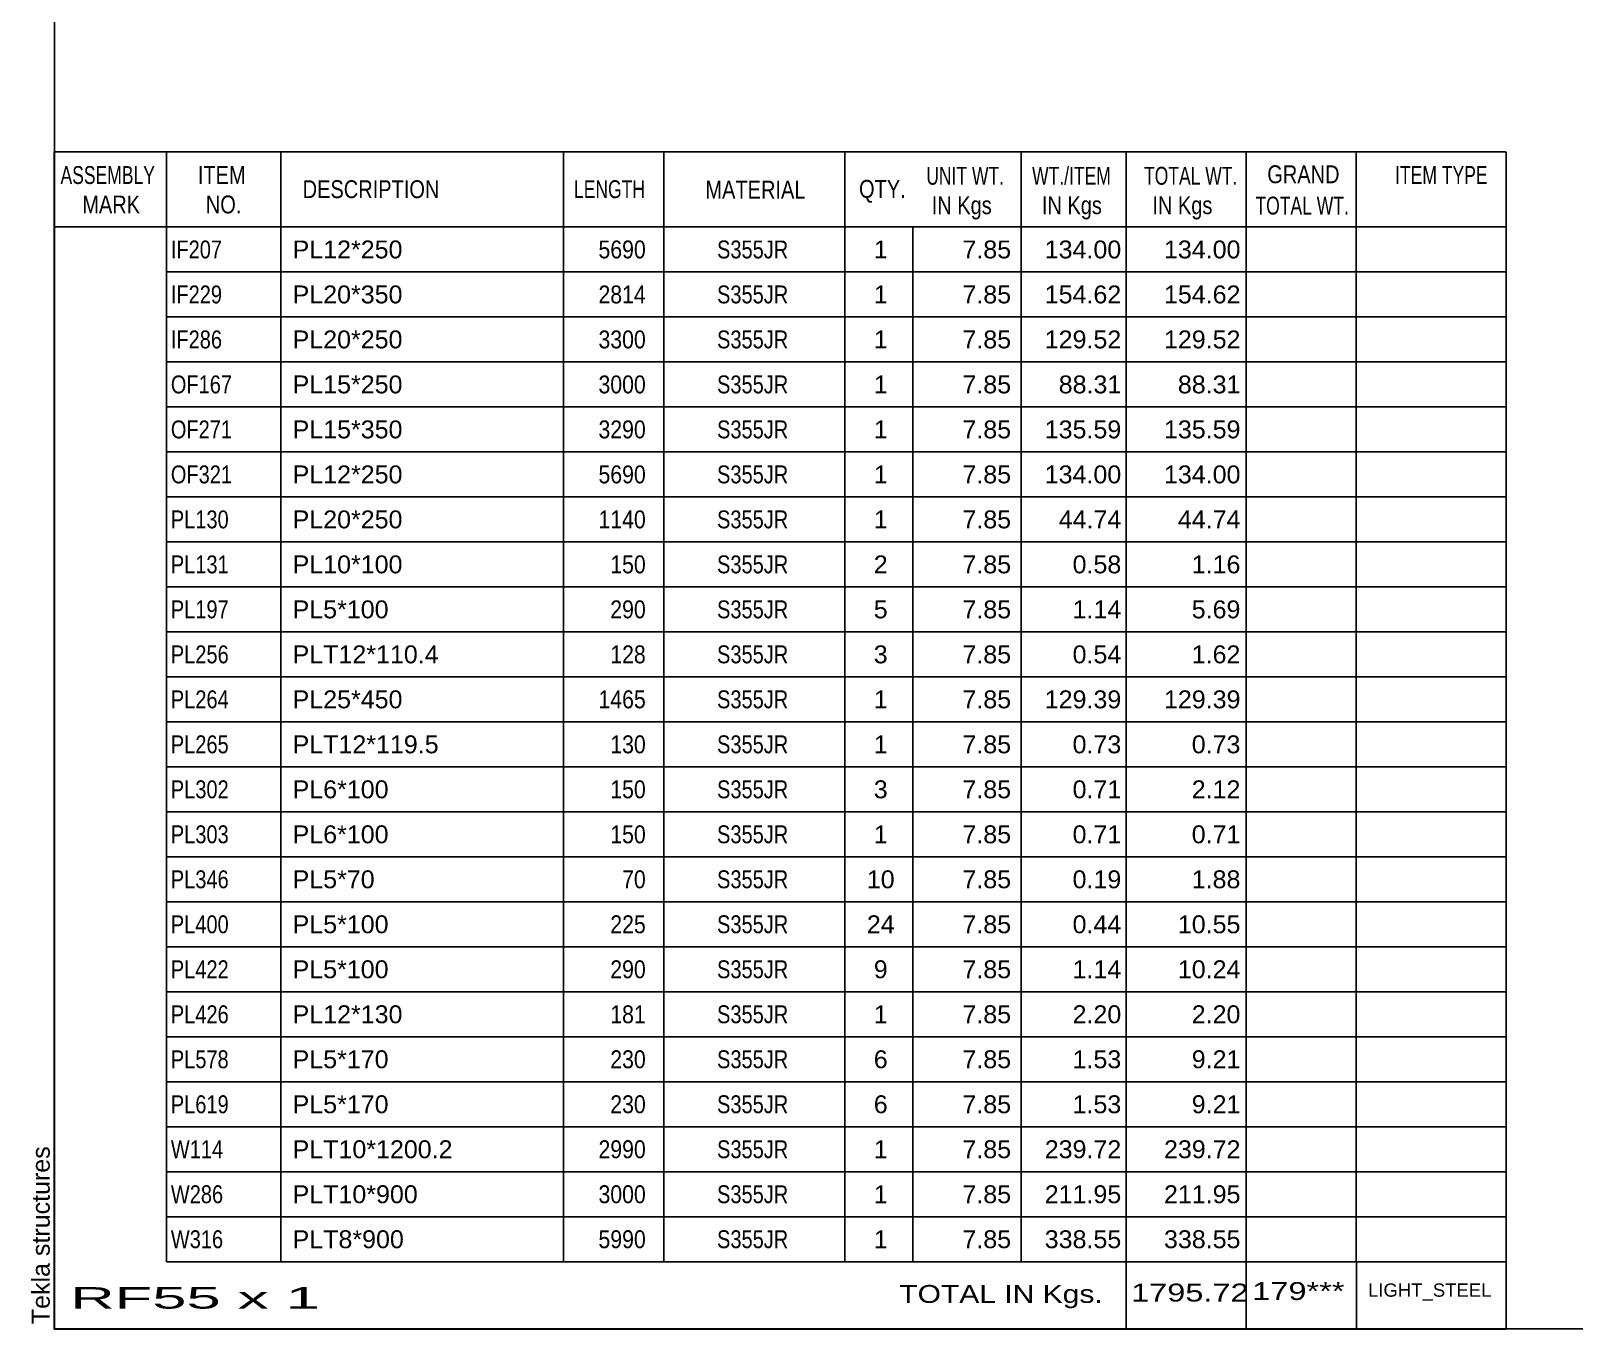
# Model space of a CAD drawing. Header units: millimetres. Extents: x -26 to 377, y -184 to 93.
# Drawn here: x -25.7 to 138.9, y -184.4 to -45.9 of the extents above; entities that cross this region are included whole.
import ezdxf

# ---------------------------------------------------------------- set-up
doc = ezdxf.new("R2010")
doc.units = ezdxf.units.MM
doc.styles.add('Arial', font='ARIAL.TTF', dxfattribs={"height": 0.2})

# ---------------------------------------------------------------- blocks, each defined once
blk = doc.blocks.new('Unknown-623534514-14014')
at = {"color": 5, "linetype": 'Continuous'}
for p, q in [((-23.22, 92.61), (-23.22, -184.39)), ((-23.22, -184.39), (376.78, -184.39))]:
    blk.add_line(p, q, dxfattribs=at)
at = {"color": 174, "linetype": 'Continuous', "style": 'Arial'}
blk.add_text('Tekla structures', height=1.9102, rotation=90, dxfattribs=at).set_placement((-23.72, -183.89))
blk = doc.blocks.new('CBS_BOM-623534514-37580')
at = {"color": 7, "linetype": 'Continuous'}
for p, q in [((-23.25, -66.82), (-23.25, -58.82)), ((-23.25, -58.82), (131.67, -58.82)), ((-11.25, -66.82), (-11.25, -58.82)), ((0.94, -66.82), (0.94, -58.82)), ((31.1, -66.82), (31.1, -58.82)), ((41.78, -66.82), (41.78, -58.82)), ((61.1, -66.82), (61.1, -58.82)), ((79.9, -66.82), (79.9, -58.82)), ((91.11, -66.82), (91.11, -58.82)), ((103.9, -66.82), (103.9, -58.82)), ((115.65, -66.82), (115.65, -58.82)), ((131.67, -58.83), (131.67, -66.81)), ((-23.25, -66.82), (131.67, -66.82)), ((-23.25, -71.62), (-23.25, -66.82)), ((-11.25, -71.62), (-11.25, -66.82)), ((0.94, -71.62), (0.94, -66.82)), ((31.1, -71.62), (31.1, -66.82)), ((41.78, -71.62), (41.78, -66.82)), ((61.1, -71.62), (61.1, -66.82)), ((68.36, -71.62), (68.36, -66.82)), ((79.9, -71.62), (79.9, -66.82)), ((91.11, -71.62), (91.11, -66.82)), ((103.9, -71.62), (103.9, -66.82)), ((115.66, -71.62), (115.66, -66.82)), ((131.67, -66.82), (131.67, -71.62)), ((-23.25, -76.42), (-23.25, -71.62)), ((-11.25, -71.62), (131.67, -71.62)), ((-11.25, -76.42), (-11.25, -71.62)), ((0.94, -76.42), (0.94, -71.62)), ((31.1, -76.42), (31.1, -71.62)), ((41.78, -76.42), (41.78, -71.62)), ((61.1, -76.42), (61.1, -71.62)), ((68.36, -76.42), (68.36, -71.62)), ((79.9, -76.42), (79.9, -71.62)), ((91.11, -76.42), (91.11, -71.62)), ((103.9, -76.42), (103.9, -71.62)), ((115.66, -76.42), (115.66, -71.62)), ((131.67, -71.62), (131.67, -76.42)), ((-23.25, -81.22), (-23.25, -76.42)), ((-11.25, -76.42), (131.67, -76.42)), ((-11.25, -81.22), (-11.25, -76.42)), ((0.94, -81.22), (0.94, -76.42)), ((31.1, -81.22), (31.1, -76.42)), ((41.78, -81.22), (41.78, -76.42)), ((61.1, -81.22), (61.1, -76.42)), ((68.36, -81.22), (68.36, -76.42)), ((79.9, -81.22), (79.9, -76.42)), ((91.11, -81.22), (91.11, -76.42)), ((103.9, -81.22), (103.9, -76.42)), ((115.66, -81.22), (115.66, -76.42)), ((131.67, -76.42), (131.67, -81.22)), ((-23.25, -86.02), (-23.25, -81.22)), ((-11.25, -81.22), (131.67, -81.22)), ((-11.25, -86.02), (-11.25, -81.22)), ((0.94, -86.02), (0.94, -81.22)), ((31.1, -86.02), (31.1, -81.22)), ((41.78, -86.02), (41.78, -81.22)), ((61.1, -86.02), (61.1, -81.22)), ((68.36, -86.02), (68.36, -81.22)), ((79.9, -86.02), (79.9, -81.22)), ((91.11, -86.02), (91.11, -81.22)), ((103.9, -86.02), (103.9, -81.22)), ((115.66, -86.02), (115.66, -81.22)), ((131.67, -81.22), (131.67, -86.02)), ((-23.25, -90.82), (-23.25, -86.02)), ((-11.25, -86.02), (131.67, -86.02)), ((-11.25, -90.82), (-11.25, -86.02)), ((0.94, -90.82), (0.94, -86.02)), ((31.1, -90.82), (31.1, -86.02)), ((41.78, -90.82), (41.78, -86.02)), ((61.1, -90.82), (61.1, -86.02)), ((68.36, -90.82), (68.36, -86.02)), ((79.9, -90.82), (79.9, -86.02)), ((91.11, -90.82), (91.11, -86.02)), ((103.9, -90.82), (103.9, -86.02)), ((115.66, -90.82), (115.66, -86.02)), ((131.67, -86.02), (131.67, -90.82)), ((-23.25, -95.62), (-23.25, -90.82)), ((-11.25, -90.82), (131.67, -90.82)), ((-11.25, -95.62), (-11.25, -90.82)), ((0.94, -95.62), (0.94, -90.82)), ((31.1, -95.62), (31.1, -90.82)), ((41.78, -95.62), (41.78, -90.82)), ((61.1, -95.62), (61.1, -90.82)), ((68.36, -95.62), (68.36, -90.82)), ((79.9, -95.62), (79.9, -90.82)), ((91.11, -95.62), (91.11, -90.82)), ((103.9, -95.62), (103.9, -90.82)), ((115.66, -95.62), (115.66, -90.82)), ((131.67, -90.82), (131.67, -95.62)), ((-23.25, -100.42), (-23.25, -95.62)), ((-11.25, -95.62), (131.67, -95.62)), ((-11.25, -100.42), (-11.25, -95.62)), ((0.94, -100.42), (0.94, -95.62)), ((31.1, -100.42), (31.1, -95.62)), ((41.78, -100.42), (41.78, -95.62)), ((61.1, -100.42), (61.1, -95.62)), ((68.36, -100.42), (68.36, -95.62)), ((79.9, -100.42), (79.9, -95.62)), ((91.11, -100.42), (91.11, -95.62)), ((103.9, -100.42), (103.9, -95.62)), ((115.66, -100.42), (115.66, -95.62)), ((131.67, -95.62), (131.67, -100.42)), ((-23.25, -105.22), (-23.25, -100.42)), ((-11.25, -100.42), (131.67, -100.42)), ((-11.25, -105.22), (-11.25, -100.42)), ((0.94, -105.22), (0.94, -100.42)), ((31.1, -105.22), (31.1, -100.42)), ((41.78, -105.22), (41.78, -100.42)), ((61.1, -105.22), (61.1, -100.42)), ((68.36, -105.22), (68.36, -100.42)), ((79.9, -105.22), (79.9, -100.42)), ((91.11, -105.22), (91.11, -100.42)), ((103.9, -105.22), (103.9, -100.42)), ((115.66, -105.22), (115.66, -100.42)), ((131.67, -100.42), (131.67, -105.22)), ((-23.25, -110.02), (-23.25, -105.22)), ((-11.25, -105.22), (131.67, -105.22)), ((-11.25, -110.02), (-11.25, -105.22)), ((0.94, -110.02), (0.94, -105.22)), ((31.1, -110.02), (31.1, -105.22)), ((41.78, -110.02), (41.78, -105.22)), ((61.1, -110.02), (61.1, -105.22)), ((68.36, -110.02), (68.36, -105.22)), ((79.9, -110.02), (79.9, -105.22)), ((91.11, -110.02), (91.11, -105.22)), ((103.9, -110.02), (103.9, -105.22)), ((115.66, -110.02), (115.66, -105.22)), ((131.67, -105.22), (131.67, -110.02)), ((-23.25, -114.82), (-23.25, -110.02)), ((-11.25, -110.02), (131.67, -110.02)), ((-11.25, -114.82), (-11.25, -110.02)), ((0.94, -114.82), (0.94, -110.02)), ((31.1, -114.82), (31.1, -110.02)), ((41.78, -114.82), (41.78, -110.02)), ((61.1, -114.82), (61.1, -110.02)), ((68.36, -114.82), (68.36, -110.02)), ((79.9, -114.82), (79.9, -110.02)), ((91.11, -114.82), (91.11, -110.02)), ((103.9, -114.82), (103.9, -110.02)), ((115.66, -114.82), (115.66, -110.02)), ((131.67, -110.02), (131.67, -114.82)), ((-23.25, -119.62), (-23.25, -114.82)), ((-11.25, -114.82), (131.67, -114.82)), ((-11.25, -119.62), (-11.25, -114.82)), ((0.94, -119.62), (0.94, -114.82)), ((31.1, -119.62), (31.1, -114.82)), ((41.78, -119.62), (41.78, -114.82)), ((61.1, -119.62), (61.1, -114.82)), ((68.36, -119.62), (68.36, -114.82)), ((79.9, -119.62), (79.9, -114.82)), ((91.11, -119.62), (91.11, -114.82)), ((103.9, -119.62), (103.9, -114.82)), ((115.66, -119.62), (115.66, -114.82)), ((131.67, -114.82), (131.67, -119.62)), ((-23.25, -124.42), (-23.25, -119.62)), ((-11.25, -119.62), (131.67, -119.62)), ((-11.25, -124.42), (-11.25, -119.62)), ((0.94, -124.42), (0.94, -119.62)), ((31.1, -124.42), (31.1, -119.62)), ((41.78, -124.42), (41.78, -119.62)), ((61.1, -124.42), (61.1, -119.62)), ((68.36, -124.42), (68.36, -119.62)), ((79.9, -124.42), (79.9, -119.62)), ((91.11, -124.42), (91.11, -119.62)), ((103.9, -124.42), (103.9, -119.62)), ((115.66, -124.42), (115.66, -119.62)), ((131.67, -119.62), (131.67, -124.42)), ((-23.25, -129.22), (-23.25, -124.42)), ((-11.25, -124.42), (131.67, -124.42)), ((-11.25, -129.22), (-11.25, -124.42)), ((0.94, -129.22), (0.94, -124.42)), ((31.1, -129.22), (31.1, -124.42)), ((41.78, -129.22), (41.78, -124.42)), ((61.1, -129.22), (61.1, -124.42)), ((68.36, -129.22), (68.36, -124.42)), ((79.9, -129.22), (79.9, -124.42)), ((91.11, -129.22), (91.11, -124.42)), ((103.9, -129.22), (103.9, -124.42)), ((115.66, -129.22), (115.66, -124.42)), ((131.67, -124.42), (131.67, -129.22)), ((-23.25, -134.02), (-23.25, -129.22)), ((-11.25, -129.22), (131.67, -129.22)), ((-11.25, -134.02), (-11.25, -129.22)), ((0.94, -134.02), (0.94, -129.22)), ((31.1, -134.02), (31.1, -129.22)), ((41.78, -134.02), (41.78, -129.22)), ((61.1, -134.02), (61.1, -129.22)), ((68.36, -134.02), (68.36, -129.22)), ((79.9, -134.02), (79.9, -129.22)), ((91.11, -134.02), (91.11, -129.22)), ((103.9, -134.02), (103.9, -129.22)), ((115.66, -134.02), (115.66, -129.22)), ((131.67, -129.22), (131.67, -134.02)), ((-23.25, -138.82), (-23.25, -134.02)), ((-11.25, -134.02), (131.67, -134.02)), ((-11.25, -138.82), (-11.25, -134.02)), ((0.94, -138.82), (0.94, -134.02)), ((31.1, -138.82), (31.1, -134.02)), ((41.78, -138.82), (41.78, -134.02)), ((61.1, -138.82), (61.1, -134.02)), ((68.36, -138.82), (68.36, -134.02)), ((79.9, -138.82), (79.9, -134.02)), ((91.11, -138.82), (91.11, -134.02)), ((103.9, -138.82), (103.9, -134.02)), ((115.66, -138.82), (115.66, -134.02)), ((131.67, -134.02), (131.67, -138.82)), ((-23.25, -143.62), (-23.25, -138.82)), ((-11.25, -138.82), (131.67, -138.82)), ((-11.25, -143.62), (-11.25, -138.82)), ((0.94, -143.62), (0.94, -138.82)), ((31.1, -143.62), (31.1, -138.82)), ((41.78, -143.62), (41.78, -138.82)), ((61.1, -143.62), (61.1, -138.82)), ((68.36, -143.62), (68.36, -138.82)), ((79.9, -143.62), (79.9, -138.82)), ((91.11, -143.62), (91.11, -138.82)), ((103.9, -143.62), (103.9, -138.82)), ((115.66, -143.62), (115.66, -138.82)), ((131.67, -138.82), (131.67, -143.62)), ((-23.25, -148.42), (-23.25, -143.62)), ((-11.25, -143.62), (131.67, -143.62)), ((-11.25, -148.42), (-11.25, -143.62)), ((0.94, -148.42), (0.94, -143.62)), ((31.1, -148.42), (31.1, -143.62)), ((41.78, -148.42), (41.78, -143.62)), ((61.1, -148.42), (61.1, -143.62)), ((68.36, -148.42), (68.36, -143.62)), ((79.9, -148.42), (79.9, -143.62)), ((91.11, -148.42), (91.11, -143.62)), ((103.9, -148.42), (103.9, -143.62)), ((115.66, -148.42), (115.66, -143.62)), ((131.67, -143.62), (131.67, -148.42)), ((-23.25, -153.22), (-23.25, -148.42)), ((-11.25, -148.42), (131.67, -148.42)), ((-11.25, -153.22), (-11.25, -148.42)), ((0.94, -153.22), (0.94, -148.42)), ((31.1, -153.22), (31.1, -148.42)), ((41.78, -153.22), (41.78, -148.42)), ((61.1, -153.22), (61.1, -148.42)), ((68.36, -153.22), (68.36, -148.42)), ((79.9, -153.22), (79.9, -148.42)), ((91.11, -153.22), (91.11, -148.42)), ((103.9, -153.22), (103.9, -148.42)), ((115.66, -153.22), (115.66, -148.42)), ((131.67, -148.42), (131.67, -153.22)), ((-23.25, -158.02), (-23.25, -153.22)), ((-11.25, -153.22), (131.67, -153.22)), ((-11.25, -158.02), (-11.25, -153.22)), ((0.94, -158.02), (0.94, -153.22)), ((31.1, -158.02), (31.1, -153.22)), ((41.78, -158.02), (41.78, -153.22)), ((61.1, -158.02), (61.1, -153.22)), ((68.36, -158.02), (68.36, -153.22)), ((79.9, -158.02), (79.9, -153.22)), ((91.11, -158.02), (91.11, -153.22)), ((103.9, -158.02), (103.9, -153.22)), ((115.66, -158.02), (115.66, -153.22)), ((131.67, -153.22), (131.67, -158.02)), ((-23.25, -162.82), (-23.25, -158.02)), ((-11.25, -158.02), (131.67, -158.02)), ((-11.25, -162.82), (-11.25, -158.02)), ((0.94, -162.82), (0.94, -158.02)), ((31.1, -162.82), (31.1, -158.02)), ((41.78, -162.82), (41.78, -158.02)), ((61.1, -162.82), (61.1, -158.02)), ((68.36, -162.82), (68.36, -158.02)), ((79.9, -162.82), (79.9, -158.02)), ((91.11, -162.82), (91.11, -158.02)), ((103.9, -162.82), (103.9, -158.02)), ((115.66, -162.82), (115.66, -158.02)), ((131.67, -158.02), (131.67, -162.82)), ((-23.25, -167.62), (-23.25, -162.82)), ((-11.25, -162.82), (131.67, -162.82)), ((-11.25, -167.62), (-11.25, -162.82)), ((0.94, -167.62), (0.94, -162.82)), ((31.1, -167.62), (31.1, -162.82)), ((41.78, -167.62), (41.78, -162.82)), ((61.1, -167.62), (61.1, -162.82)), ((68.36, -167.62), (68.36, -162.82)), ((79.9, -167.62), (79.9, -162.82)), ((91.11, -167.62), (91.11, -162.82)), ((103.9, -167.62), (103.9, -162.82)), ((115.66, -167.62), (115.66, -162.82)), ((131.67, -162.82), (131.67, -167.62)), ((-23.25, -172.42), (-23.25, -167.62)), ((-11.25, -167.62), (131.67, -167.62)), ((-11.25, -172.42), (-11.25, -167.62)), ((0.94, -172.42), (0.94, -167.62)), ((31.1, -172.42), (31.1, -167.62)), ((41.78, -172.42), (41.78, -167.62)), ((61.1, -172.42), (61.1, -167.62)), ((68.36, -172.42), (68.36, -167.62)), ((79.9, -172.42), (79.9, -167.62)), ((91.11, -172.42), (91.11, -167.62)), ((103.9, -172.42), (103.9, -167.62)), ((115.66, -172.42), (115.66, -167.62)), ((131.67, -167.62), (131.67, -172.42)), ((-23.25, -177.22), (-23.25, -172.42)), ((-11.25, -172.42), (131.67, -172.42)), ((-11.25, -177.22), (-11.25, -172.42)), ((0.94, -177.22), (0.94, -172.42)), ((31.1, -177.22), (31.1, -172.42)), ((41.78, -177.22), (41.78, -172.42)), ((61.1, -177.22), (61.1, -172.42)), ((68.36, -177.22), (68.36, -172.42)), ((79.9, -177.22), (79.9, -172.42)), ((91.11, -177.22), (91.11, -172.42)), ((103.9, -177.22), (103.9, -172.42)), ((115.66, -177.22), (115.66, -172.42)), ((131.67, -172.42), (131.67, -177.22)), ((-23.25, -184.42), (-23.25, -177.24)), ((-11.25, -177.22), (131.67, -177.22)), ((91.11, -184.42), (91.11, -177.24)), ((103.9, -184.42), (103.9, -177.24)), ((115.7, -184.42), (115.7, -177.24)), ((131.67, -177.22), (131.67, -184.42)), ((-23.25, -184.42), (131.67, -184.42))]:
    blk.add_line(p, q, dxfattribs=at)
at = {"color": 3, "linetype": 'Continuous', "style": 'Arial'}
for s, height, width, p in [('ASSEMBLY', 1.91, 0.7, (-22.57, -62.24)), ('ITEM', 1.91, 0.8, (-7.92, -62.24)), ('UNIT WT.', 1.91, 0.7, (69.79, -62.32)), ('WT./ITEM', 1.91, 0.7, (81.08, -62.32)), ('TOTAL WT.', 1.91, 0.7, (93.02, -62.32)), ('GRAND', 1.91, 0.8, (106.17, -62.16)), ('ITEM TYPE', 1.91, 0.7, (119.81, -62.24)), ('DESCRIPTION', 1.9102, 0.8, (3.26, -63.75)), ('LENGTH', 1.91, 0.7, (32.21, -63.75)), ('MATERIAL', 1.91, 0.8, (46.23, -63.8)), ('QTY.', 1.91, 0.8, (62.62, -63.72)), ('MARK', 1.91, 0.8, (-20.25, -65.38)), ('NO.', 1.91, 0.8, (-7.07, -65.38)), ('IN Kgs', 1.91, 0.8, (70.37, -65.46)), ('IN Kgs', 1.91, 0.8, (82.12, -65.46)), ('IN Kgs', 1.91, 0.8, (93.91, -65.46)), ('TOTAL WT.', 1.91, 0.7, (104.91, -65.5))]:
    blk.add_text(s, height=height, dxfattribs=dict(at, width=width)).set_placement(p)
at = {"color": 7, "linetype": 'Continuous', "style": 'Arial'}
for s, width, p in [('IF207', 0.8, (-10.8, -70.18)), ('5690', 0.85, (34.82, -70.18)), ('S355JR', 0.8, (47.47, -70.18)), ('IF229', 0.8, (-10.8, -74.98)), ('2814', 0.85, (34.82, -74.98)), ('S355JR', 0.8, (47.47, -74.98)), ('IF286', 0.8, (-10.8, -79.78)), ('3300', 0.85, (34.82, -79.78)), ('S355JR', 0.8, (47.47, -79.78)), ('OF167', 0.8, (-10.8, -84.58)), ('3000', 0.85, (34.82, -84.58)), ('S355JR', 0.8, (47.47, -84.58)), ('OF271', 0.8, (-10.8, -89.38)), ('3290', 0.85, (34.82, -89.38)), ('S355JR', 0.8, (47.47, -89.38)), ('OF321', 0.8, (-10.8, -94.18)), ('5690', 0.85, (34.82, -94.18)), ('S355JR', 0.8, (47.47, -94.18)), ('PL130', 0.8, (-10.8, -98.98)), ('1140', 0.85, (34.82, -98.98)), ('S355JR', 0.8, (47.47, -98.98)), ('PL131', 0.8, (-10.8, -103.78)), ('150', 0.85, (36.08, -103.78)), ('S355JR', 0.8, (47.47, -103.78)), ('PL197', 0.8, (-10.8, -108.58)), ('290', 0.85, (36.08, -108.58)), ('S355JR', 0.8, (47.47, -108.58)), ('PL256', 0.8, (-10.8, -113.38)), ('128', 0.85, (36.08, -113.38)), ('S355JR', 0.8, (47.47, -113.38)), ('PL264', 0.8, (-10.8, -118.18)), ('1465', 0.85, (34.82, -118.18)), ('S355JR', 0.8, (47.47, -118.18)), ('PL265', 0.8, (-10.8, -122.98)), ('130', 0.85, (36.08, -122.98)), ('S355JR', 0.8, (47.47, -122.98)), ('PL302', 0.8, (-10.8, -127.78)), ('150', 0.85, (36.08, -127.78)), ('S355JR', 0.8, (47.47, -127.78)), ('PL303', 0.8, (-10.8, -132.58)), ('150', 0.85, (36.08, -132.58)), ('S355JR', 0.8, (47.47, -132.58)), ('PL346', 0.8, (-10.8, -137.38)), ('70', 0.85, (37.34, -137.38)), ('S355JR', 0.8, (47.47, -137.38)), ('PL400', 0.8, (-10.8, -142.18)), ('225', 0.85, (36.08, -142.18)), ('S355JR', 0.8, (47.47, -142.18)), ('PL422', 0.8, (-10.8, -146.98)), ('290', 0.85, (36.08, -146.98)), ('S355JR', 0.8, (47.47, -146.98)), ('PL426', 0.8, (-10.8, -151.78)), ('181', 0.85, (36.08, -151.78)), ('S355JR', 0.8, (47.47, -151.78)), ('PL578', 0.8, (-10.8, -156.58)), ('230', 0.85, (36.08, -156.58)), ('S355JR', 0.8, (47.47, -156.58)), ('PL619', 0.8, (-10.8, -161.38)), ('230', 0.85, (36.08, -161.38)), ('S355JR', 0.8, (47.47, -161.38)), ('W114', 0.8, (-10.8, -166.18)), ('2990', 0.85, (34.82, -166.18)), ('S355JR', 0.8, (47.47, -166.18)), ('W286', 0.8, (-10.8, -170.98)), ('3000', 0.85, (34.82, -170.98)), ('S355JR', 0.8, (47.47, -170.98)), ('W316', 0.8, (-10.8, -175.78)), ('5990', 0.85, (34.82, -175.78)), ('S355JR', 0.8, (47.47, -175.78))]:
    blk.add_text(s, height=1.91, dxfattribs=dict(at, width=width)).set_placement(p)
for s, height, p in [('PL12*250', 1.91, (2.19, -70.18)), ('1', 1.91, (64.19, -70.18)), ('7.85', 1.91, (73.65, -70.18)), ('134.00', 1.91, (82.43, -70.18)), ('134.00', 1.91, (95.15, -70.18)), ('PL20*350', 1.91, (2.19, -74.98)), ('1', 1.91, (64.19, -74.98)), ('7.85', 1.91, (73.65, -74.98)), ('154.62', 1.91, (82.43, -74.98)), ('154.62', 1.91, (95.15, -74.98)), ('PL20*250', 1.91, (2.19, -79.78)), ('1', 1.91, (64.19, -79.78)), ('7.85', 1.91, (73.65, -79.78)), ('129.52', 1.91, (82.43, -79.78)), ('129.52', 1.91, (95.15, -79.78)), ('PL15*250', 1.91, (2.19, -84.58)), ('1', 1.91, (64.19, -84.58)), ('7.85', 1.91, (73.65, -84.58)), ('88.31', 1.91, (83.92, -84.58)), ('88.31', 1.91, (96.63, -84.58)), ('PL15*350', 1.91, (2.19, -89.38)), ('1', 1.91, (64.19, -89.38)), ('7.85', 1.91, (73.65, -89.38)), ('135.59', 1.91, (82.43, -89.38)), ('135.59', 1.91, (95.15, -89.38)), ('PL12*250', 1.91, (2.19, -94.18)), ('1', 1.91, (64.19, -94.18)), ('7.85', 1.91, (73.65, -94.18)), ('134.00', 1.91, (82.43, -94.18)), ('134.00', 1.91, (95.15, -94.18)), ('PL20*250', 1.91, (2.19, -98.98)), ('1', 1.91, (64.19, -98.98)), ('7.85', 1.91, (73.65, -98.98)), ('44.74', 1.91, (83.92, -98.98)), ('44.74', 1.91, (96.63, -98.98)), ('PL10*100', 1.91, (2.19, -103.78)), ('2', 1.91, (64.19, -103.78)), ('7.85', 1.91, (73.65, -103.78)), ('0.58', 1.91, (85.4, -103.78)), ('1.16', 1.91, (98.11, -103.78)), ('PL5*100', 1.91, (2.19, -108.58)), ('5', 1.91, (64.19, -108.58)), ('7.85', 1.91, (73.65, -108.58)), ('1.14', 1.91, (85.4, -108.58)), ('5.69', 1.91, (98.11, -108.58)), ('PLT12*110.4', 1.9102, (2.19, -113.38)), ('3', 1.91, (64.19, -113.38)), ('7.85', 1.91, (73.65, -113.38)), ('0.54', 1.91, (85.4, -113.38)), ('1.62', 1.91, (98.11, -113.38)), ('PL25*450', 1.91, (2.19, -118.18)), ('1', 1.91, (64.19, -118.18)), ('7.85', 1.91, (73.65, -118.18)), ('129.39', 1.91, (82.43, -118.18)), ('129.39', 1.91, (95.15, -118.18)), ('PLT12*119.5', 1.9102, (2.19, -122.98)), ('1', 1.91, (64.19, -122.98)), ('7.85', 1.91, (73.65, -122.98)), ('0.73', 1.91, (85.4, -122.98)), ('0.73', 1.91, (98.11, -122.98)), ('PL6*100', 1.91, (2.19, -127.78)), ('3', 1.91, (64.19, -127.78)), ('7.85', 1.91, (73.65, -127.78)), ('0.71', 1.91, (85.4, -127.78)), ('2.12', 1.91, (98.11, -127.78)), ('PL6*100', 1.91, (2.19, -132.58)), ('1', 1.91, (64.19, -132.58)), ('7.85', 1.91, (73.65, -132.58)), ('0.71', 1.91, (85.4, -132.58)), ('0.71', 1.91, (98.11, -132.58)), ('PL5*70', 1.91, (2.19, -137.38)), ('10', 1.91, (63.45, -137.38)), ('7.85', 1.91, (73.65, -137.38)), ('0.19', 1.91, (85.4, -137.38)), ('1.88', 1.91, (98.11, -137.38)), ('PL5*100', 1.91, (2.19, -142.18)), ('24', 1.91, (63.45, -142.18)), ('7.85', 1.91, (73.65, -142.18)), ('0.44', 1.91, (85.4, -142.18)), ('10.55', 1.91, (96.63, -142.18)), ('PL5*100', 1.91, (2.19, -146.98)), ('9', 1.91, (64.19, -146.98)), ('7.85', 1.91, (73.65, -146.98)), ('1.14', 1.91, (85.4, -146.98)), ('10.24', 1.91, (96.63, -146.98)), ('PL12*130', 1.91, (2.19, -151.78)), ('1', 1.91, (64.19, -151.78)), ('7.85', 1.91, (73.65, -151.78)), ('2.20', 1.91, (85.4, -151.78)), ('2.20', 1.91, (98.11, -151.78)), ('PL5*170', 1.91, (2.19, -156.58)), ('6', 1.91, (64.19, -156.58)), ('7.85', 1.91, (73.65, -156.58)), ('1.53', 1.91, (85.4, -156.58)), ('9.21', 1.91, (98.11, -156.58)), ('PL5*170', 1.91, (2.19, -161.38)), ('6', 1.91, (64.19, -161.38)), ('7.85', 1.91, (73.65, -161.38)), ('1.53', 1.91, (85.4, -161.38)), ('9.21', 1.91, (98.11, -161.38)), ('PLT10*1200.2', 1.9102, (2.19, -166.18)), ('1', 1.91, (64.19, -166.18)), ('7.85', 1.91, (73.65, -166.18)), ('239.72', 1.91, (82.43, -166.18)), ('239.72', 1.91, (95.15, -166.18)), ('PLT10*900', 1.91, (2.19, -170.98)), ('1', 1.91, (64.19, -170.98)), ('7.85', 1.91, (73.65, -170.98)), ('211.95', 1.91, (82.43, -170.98)), ('211.95', 1.91, (95.15, -170.98)), ('PLT8*900', 1.91, (2.19, -175.78)), ('1', 1.91, (64.19, -175.78)), ('7.85', 1.91, (73.65, -175.78)), ('338.55', 1.91, (82.43, -175.78)), ('338.55', 1.91, (95.15, -175.78))]:
    blk.add_text(s, height=height, dxfattribs=at).set_placement(p)
at = {"color": 6, "linetype": 'Continuous', "style": 'Arial'}
for s, height, width, p in [('179***', 1.91, 1.3, (104.57, -181.31)), ('RF55 x 1', 2.292, 2.05, (-21.53, -182.23)), ('TOTAL IN Kgs.', 1.9102, 1.2, (66.91, -181.62)), ('1795.72', 1.91, 1.3, (91.64, -181.47))]:
    blk.add_text(s, height=height, dxfattribs=dict(at, width=width)).set_placement(p)
blk.add_text('LIGHT_STEEL', height=1.4135, dxfattribs=at).set_placement((116.92, -180.96))

msp = doc.modelspace()

# ---------------------------------------------------------------- block references
for name in ['Unknown-623534514-14014', 'CBS_BOM-623534514-37580']:
    msp.add_blockref(name, (0, 0))

doc.saveas('drawing.dxf')
